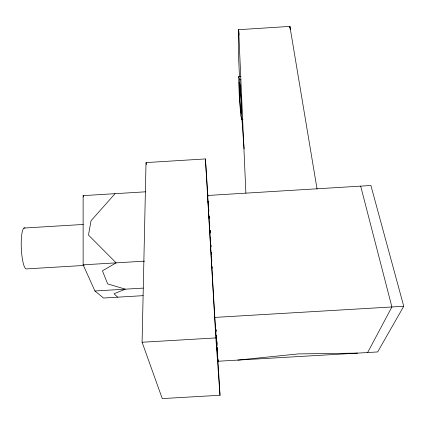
<?xml version="1.0" encoding="UTF-8"?>
<svg xmlns="http://www.w3.org/2000/svg" width="425" height="425" viewBox="0 0 425 425"><rect width="100%" height="100%" fill="white"/><g stroke="black" fill="none" stroke-linecap="round" stroke-linejoin="round"><path stroke-width="0.64" d="M217.908 359.47L220.001 395.261L162.265 398.592L142.093 342.247L146.019 162.594L205.418 158.929L207.931 196.515M289.77 27.726L289.898 26.408L238.653 29.681L238.494 53.853A105.713 4.579 86.7 0 0 239.482 76.521M367.641 352.532L391.903 306.962L360.676 186.129M403.75 306.266L377.65 351.948L217.908 361.255L214.8 317.411L207.676 195.473L370.908 185.502L403.75 306.266L214.8 317.411M115.047 193.678L91.03 220.766L88.474 235.041L116.131 262.863L102.42 270.815L107.663 283.911L125.354 289.17L114.038 293.749L117.677 297.176M237.83 360.092L298.361 353.913L357.632 353.111M242.967 119.637L241.846 119.707L240.736 115.499L239.201 94.313L238.712 76.558L240.922 76.42M238.712 76.558L239.785 79.868L240.922 79.799M239.466 95.232L239.105 81.988L239.913 84.543L241.097 100.842L241.427 114.091L240.619 111.1L239.466 95.232L240.789 95.152M240.619 111.1L241.931 111.015M143.113 295.662L103.488 298.015L94.924 290.982L83.141 264.839L83.125 195.633L145.701 191.803M23.927 228.055L83.295 224.453M83.141 264.839L144.532 261.157M84.214 265.434L26.042 268.924A20.586 4.101 87.3 0 1 21.25 246.346A20.586 4.101 87.3 0 1 25.001 228.012M94.924 290.982L143.236 288.102M142.093 342.247L215.847 337.923L220.001 395.261M83.125 195.633L83.587 196.871M146.019 162.594L146.413 164.528M317.066 189.072L289.898 26.408L290.254 29.707M239.084 34.962L238.653 29.681L245.889 193.189M244.157 148.925L243.158 136.393A105.713 4.579 86.7 0 1 241.899 118.538M239.785 79.868L241.389 101.841L241.846 119.707M207.676 195.473L207.767 196.796M208.075 201.429L208.255 204.074M208.563 208.707L208.744 211.352M209.052 215.985L209.233 218.631M209.546 223.263L209.722 225.909M208.234 201.131L208.457 204.425M208.755 209.052L208.882 211.039M209.212 216.341L209.334 218.328M209.663 223.624L209.743 224.952M210.072 230.254L210.157 231.577M210.141 232.523L210.019 230.536L210.173 233.176M210.922 245.082L211.007 246.404M210.89 245.06L211.012 247.037M211.331 252.322L211.448 254.299M211.767 259.585L211.847 260.902M212.208 266.847L212.288 268.164M212.643 274.109L212.723 275.427M216.118 331.543L215.996 329.566L216.128 330.921M216.357 335.506L216.553 338.805M216.713 341.445L216.952 345.408M217.111 348.048L217.393 352.67L217.138 348.064M216.399 335.538L216.553 338.172M216.75 341.472L216.978 345.429M216.862 341.572L216.978 343.559M217.212 347.538L217.409 350.853M217.563 353.504L217.797 357.478M205.418 158.929L215.847 337.923M210.593 239.79L210.471 237.809L210.572 239.774M217.908 361.255L217.472 353.993L217.908 361.255"/></g></svg>
